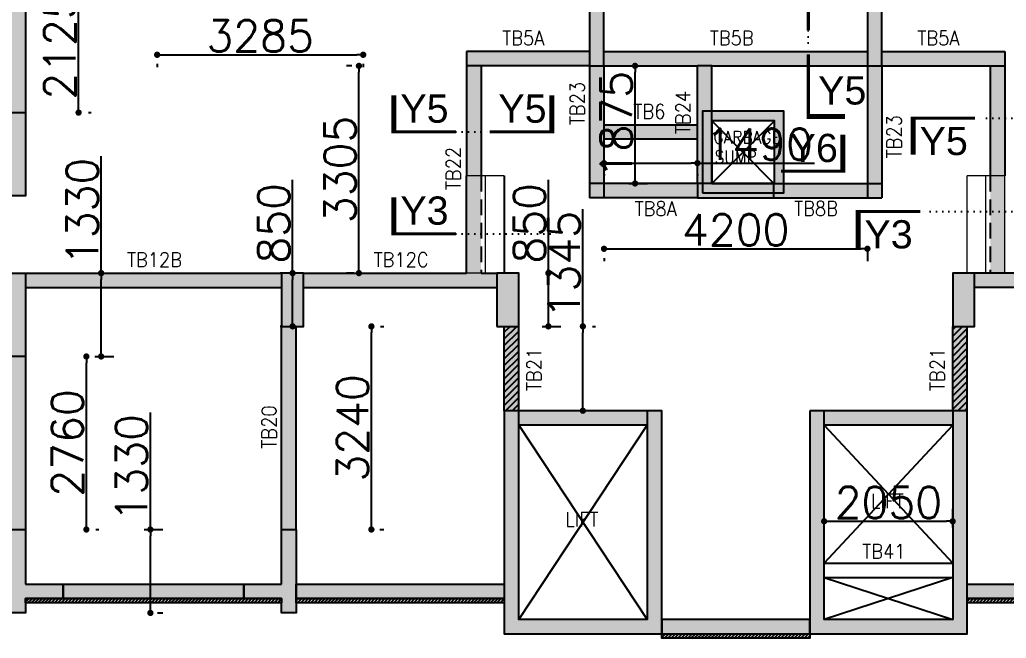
# Model space of a CAD drawing. Extents: x -200722 to 834823, y -494970 to 88783.
# Drawn here: x 240934 to 256664, y -337995 to -328129 of the extents above; entities that cross this region are included whole.
import ezdxf
from ezdxf.enums import TextEntityAlignment as Align

# ---------------------------------------------------------------- set-up
doc = ezdxf.new("R2010")
doc.units = 0
doc.header["$LTSCALE"] = 100
doc.header["$MEASUREMENT"] = 0
doc.header["$PDMODE"] = 34
doc.linetypes.add('DOT', pattern=[0.25, 0, -0.25])
doc.linetypes.add('HIDDEN', pattern=[0.375, 0.25, -0.125])
doc.layers.get('0').update_dxf_attribs({"linetype": 'CONTINUOUS'})
doc.layers.get('DEFPOINTS').update_dxf_attribs({"linetype": 'CONTINUOUS'})
for name, color, linetype, lineweight in [('1_COLUMN', 4, 'CONTINUOUS', 5), ('1_STAIRS', 6, 'CONTINUOUS', 5), ('HATCH', 252, 'CONTINUOUS', 30)]:
    doc.layers.add(name, color=color, linetype=linetype, lineweight=lineweight)
for name, color, linetype in [('5', 4, 'CONTINUOUS'), ('B_NO', 3, 'CONTINUOUS'), ('B_PLAN', 3, 'CONTINUOUS'), ('COL. SHED. STEEL.', 6, 'CONTINUOUS'), ('COL_H', 235, 'CONTINUOUS'), ('DIM', 3, 'CONTINUOUS'), ('RCCWALL', 6, 'CONTINUOUS'), ('SLAB THK.', 2, 'CONTINUOUS'), ('TEXT', 2, 'CONTINUOUS')]:
    doc.layers.add(name, color=color, linetype=linetype)
doc.styles.get("Standard").update_dxf_attribs({"font": 'simplex.shx'})
doc.styles.add('TIMES-N', font='arial.ttf')
doc.dimstyles.new('01 S.K', dxfattribs={"dimtxt": 230, "dimasz": 100, "dimexe": 200, "dimexo": 100, "dimgap": 50, "dimtad": 1, "dimdec": 0, "dimzin": 0, "dimdsep": 46, "dimtxsty": 'Standard', "dimblk": 'DOT', "dimcen": 0.09, "dimclrd": 4, "dimclre": 4, "dimclrt": 4, "dimadec": 0, "dimazin": 0, "dimtfac": 1, "dimtdec": 0, "dimtofl": 0, "dimtmove": 0, "dimatfit": 3, "dimfxl": 2, "dimtolj": 1, "dimtzin": 0, "dimarcsym": 1})
pattern_1 = [(45, (0, -330671.425), (-26.5165043, 26.5165043), [])]

# ---------------------------------------------------------------- blocks, each defined once
blk = doc.blocks.new('_DOT')
at = {"color": 0, "linetype": 'ByBlock'}
blk.add_line((-0.5, 0), (-1, 0), dxfattribs=at)
at = {"color": 0, "linetype": 'ByBlock', "const_width": 0.5}
blk.add_lwpolyline([(-0.25, 0, 1), (0.25, 0, 1)], format="xyb", close=True, dxfattribs=at)
blk = doc.blocks.new('*D3029')
at = {"color": 4, "lineweight": -2, "ltscale": 0.4, "transparency": 16777216}
for p, q in [((253760, -336229), (253760, -335929)), ((255810, -336229), (255810, -335929)), ((253860, -336129), (255710, -336129))]:
    blk.add_line(p, q, dxfattribs=at)
at = {"layer": 'DEFPOINTS', "color": 0, "lineweight": -3, "ltscale": 0.4, "transparency": 16777216}
for p in [(255810, -336129), (253760, -336492), (255810, -336492)]:
    blk.add_point(p, dxfattribs=at)
at = {"color": 4, "lineweight": -2, "ltscale": 0.4, "transparency": 16777216, "xscale": 100, "yscale": 100, "zscale": 100, "rotation": 180}
blk.add_blockref('_DOT', (253760, -336129), dxfattribs=at)
at = {"color": 4, "lineweight": -2, "ltscale": 0.4, "transparency": 16777216, "xscale": 100, "yscale": 100, "zscale": 100}
blk.add_blockref('_DOT', (255810, -336129), dxfattribs=at)
at = {"color": 4, "lineweight": -3, "ltscale": 0.4, "transparency": 16777216, "insert": (254785, -335829), "char_height": 500, "attachment_point": 5}
blk.add_mtext('\\A1;2050', dxfattribs=at)
blk = doc.blocks.new('*D3086')
at = {"color": 4, "lineweight": -2, "ltscale": 0.4, "transparency": 16777216}
for p, q in [((248290, -327567), (248290, -327514)), ((256410, -327567), (256410, -327514)), ((248390, -327714), (256310, -327714))]:
    blk.add_line(p, q, dxfattribs=at)
at = {"layer": 'DEFPOINTS', "color": 0, "lineweight": -3, "ltscale": 0.4, "transparency": 16777216}
for p in [(256410, -327714), (248290, -328865, 7447), (256410, -328865, 7447)]:
    blk.add_point(p, dxfattribs=at)
at = {"color": 4, "lineweight": -2, "ltscale": 0.4, "transparency": 16777216, "xscale": 100, "yscale": 100, "zscale": 100, "rotation": 180}
blk.add_blockref('_DOT', (248290, -327714), dxfattribs=at)
at = {"color": 4, "lineweight": -2, "ltscale": 0.4, "transparency": 16777216, "xscale": 100, "yscale": 100, "zscale": 100}
blk.add_blockref('_DOT', (256410, -327714), dxfattribs=at)
at = {"color": 4, "lineweight": -3, "ltscale": 0.4, "transparency": 16777216, "insert": (252350, -327414), "char_height": 500, "attachment_point": 5}
blk.add_mtext('\\A1;8120', dxfattribs=at)
blk = doc.blocks.new('*D3087')
at = {"color": 4, "lineweight": -2, "ltscale": 0.4, "transparency": 16777216}
for p, q in [((250350, -330416), (251640, -330416)), ((251740, -330416), (253606, -330416)), ((250250, -330593), (250250, -330616)), ((251740, -330593), (251740, -330616))]:
    blk.add_line(p, q, dxfattribs=at)
at = {"layer": 'DEFPOINTS', "color": 0, "lineweight": -3, "ltscale": 0.4, "transparency": 16777216}
for p in [(250250, -330035, 7447), (251740, -330035, 7447), (251740, -330416)]:
    blk.add_point(p, dxfattribs=at)
at = {"color": 4, "lineweight": -2, "ltscale": 0.4, "transparency": 16777216, "xscale": 100, "yscale": 100, "zscale": 100, "rotation": 180}
blk.add_blockref('_DOT', (250250, -330416), dxfattribs=at)
at = {"color": 4, "lineweight": -2, "ltscale": 0.4, "transparency": 16777216, "xscale": 100, "yscale": 100, "zscale": 100}
blk.add_blockref('_DOT', (251740, -330416), dxfattribs=at)
at = {"color": 4, "lineweight": -3, "ltscale": 0.4, "transparency": 16777216, "insert": (252723, -330116), "char_height": 500, "attachment_point": 5}
blk.add_mtext('\\A1;1490', dxfattribs=at)
blk = doc.blocks.new('*D3088')
at = {"color": 4, "lineweight": -2, "ltscale": 0.4, "transparency": 16777216}
for p, q in [((243225, -328688), (246310, -328688)), ((243125, -328832), (243125, -328888)), ((246410, -328832), (246410, -328888))]:
    blk.add_line(p, q, dxfattribs=at)
at = {"layer": 'DEFPOINTS', "color": 0, "lineweight": -3, "ltscale": 0.4, "transparency": 16777216}
for p in [(243125, -327485, 7447), (246410, -327485, 7447), (246410, -328688)]:
    blk.add_point(p, dxfattribs=at)
at = {"color": 4, "lineweight": -2, "ltscale": 0.4, "transparency": 16777216, "xscale": 100, "yscale": 100, "zscale": 100, "rotation": 180}
blk.add_blockref('_DOT', (243125, -328688), dxfattribs=at)
at = {"color": 4, "lineweight": -2, "ltscale": 0.4, "transparency": 16777216, "xscale": 100, "yscale": 100, "zscale": 100}
blk.add_blockref('_DOT', (246410, -328688), dxfattribs=at)
at = {"color": 4, "lineweight": -3, "ltscale": 0.4, "transparency": 16777216, "insert": (244767, -328388), "char_height": 500, "attachment_point": 5}
blk.add_mtext('\\A1;3285', dxfattribs=at)
blk = doc.blocks.new('*D3089')
at = {"color": 4, "lineweight": -2, "ltscale": 0.4, "transparency": 16777216}
for p, q in [((254450, -331735), (254450, -331982)), ((250350, -331782), (254350, -331782)), ((250250, -331933), (250250, -331982))]:
    blk.add_line(p, q, dxfattribs=at)
at = {"layer": 'DEFPOINTS', "color": 0, "lineweight": -3, "ltscale": 0.4, "transparency": 16777216}
for p in [(250250, -330740, 7447), (254450, -330970, 698), (254450, -331782)]:
    blk.add_point(p, dxfattribs=at)
at = {"color": 4, "lineweight": -2, "ltscale": 0.4, "transparency": 16777216, "xscale": 100, "yscale": 100, "zscale": 100, "rotation": 180}
blk.add_blockref('_DOT', (250250, -331782), dxfattribs=at)
at = {"color": 4, "lineweight": -2, "ltscale": 0.4, "transparency": 16777216, "xscale": 100, "yscale": 100, "zscale": 100}
blk.add_blockref('_DOT', (254450, -331782), dxfattribs=at)
at = {"color": 4, "lineweight": -3, "ltscale": 0.4, "transparency": 16777216, "insert": (252350, -331482), "char_height": 500, "attachment_point": 5}
blk.add_mtext('\\A1;4200', dxfattribs=at)
blk = doc.blocks.new('*D3102')
at = {"color": 4, "lineweight": -2, "ltscale": 0.4, "transparency": 16777216}
for p, q in [((242030, -327485), (242072, -327485)), ((241872, -329510), (241872, -327585)), ((242030, -329610), (242072, -329610))]:
    blk.add_line(p, q, dxfattribs=at)
at = {"layer": 'DEFPOINTS', "color": 0, "lineweight": -3, "ltscale": 0.4, "transparency": 16777216}
for p in [(241024, -327485, 7447), (241872, -327485), (241024, -329610, 7447)]:
    blk.add_point(p, dxfattribs=at)
at = {"color": 4, "lineweight": -2, "ltscale": 0.4, "transparency": 16777216, "xscale": 100, "yscale": 100, "zscale": 100}
for p, rotation in [((241872, -327485), 90), ((241872, -329610), 270)]:
    blk.add_blockref('_DOT', p, dxfattribs=dict(at, rotation=rotation))
at = {"color": 4, "lineweight": -3, "ltscale": 0.4, "transparency": 16777216, "insert": (241572, -328547), "char_height": 500, "attachment_point": 5, "rotation": 90}
blk.add_mtext('\\A1;2125', dxfattribs=at)
blk = doc.blocks.new('*D3104')
at = {"color": 4, "lineweight": -2, "ltscale": 0.4, "transparency": 16777216}
for p, q in [((241996, -336160), (241996, -333600)), ((242149, -333500), (242196, -333500)), ((242149, -336260), (242196, -336260))]:
    blk.add_line(p, q, dxfattribs=at)
at = {"layer": 'DEFPOINTS', "color": 0, "lineweight": -3, "ltscale": 0.4, "transparency": 16777216}
for p in [(241024, -333500, 7447), (241996, -333500), (241024, -336260, 7447)]:
    blk.add_point(p, dxfattribs=at)
at = {"color": 4, "lineweight": -2, "ltscale": 0.4, "transparency": 16777216, "xscale": 100, "yscale": 100, "zscale": 100}
for p, rotation in [((241996, -333500), 90), ((241996, -336260), 270)]:
    blk.add_blockref('_DOT', p, dxfattribs=dict(at, rotation=rotation))
at = {"color": 4, "lineweight": -3, "ltscale": 0.4, "transparency": 16777216, "insert": (241695, -334880), "char_height": 500, "attachment_point": 5, "rotation": 90}
blk.add_mtext('\\A1;2760', dxfattribs=at)
blk = doc.blocks.new('*D3105')
at = {"color": 4, "lineweight": -2, "ltscale": 0.4, "transparency": 16777216}
for p, q in [((246541, -336160), (246541, -333120)), ((246685, -333020), (246741, -333020)), ((246676, -336260), (246741, -336260))]:
    blk.add_line(p, q, dxfattribs=at)
at = {"layer": 'DEFPOINTS', "color": 0, "lineweight": -3, "ltscale": 0.4, "transparency": 16777216}
for p in [(245340, -333020, 7447), (246541, -333020), (245110, -336260, 7447)]:
    blk.add_point(p, dxfattribs=at)
at = {"color": 4, "lineweight": -2, "ltscale": 0.4, "transparency": 16777216, "xscale": 100, "yscale": 100, "zscale": 100}
for p, rotation in [((246541, -333020), 90), ((246541, -336260), 270)]:
    blk.add_blockref('_DOT', p, dxfattribs=dict(at, rotation=rotation))
at = {"color": 4, "lineweight": -3, "ltscale": 0.4, "transparency": 16777216, "insert": (246240, -334640), "char_height": 500, "attachment_point": 5, "rotation": 90}
blk.add_mtext('\\A1;3240', dxfattribs=at)
blk = doc.blocks.new('*D3106')
at = {"color": 4, "lineweight": -2, "ltscale": 0.4, "transparency": 16777216}
for p, q in [((243017, -336260), (243017, -334393)), ((242917, -336260), (243217, -336260)), ((243017, -337490), (243017, -336360)), ((243132, -337590), (243217, -337590))]:
    blk.add_line(p, q, dxfattribs=at)
at = {"layer": 'DEFPOINTS', "color": 0, "lineweight": -3, "ltscale": 0.4, "transparency": 16777216}
for p in [(241024, -336260), (243017, -336260), (241024, -337590, 7447)]:
    blk.add_point(p, dxfattribs=at)
at = {"color": 4, "lineweight": -2, "ltscale": 0.4, "transparency": 16777216, "xscale": 100, "yscale": 100, "zscale": 100}
for p, rotation in [((243017, -336260), 90), ((243017, -337590), 270)]:
    blk.add_blockref('_DOT', p, dxfattribs=dict(at, rotation=rotation))
at = {"color": 4, "lineweight": -3, "ltscale": 0.4, "transparency": 16777216, "insert": (242716, -335276), "char_height": 500, "attachment_point": 5, "rotation": 90}
blk.add_mtext('\\A1;1330', dxfattribs=at)
blk = doc.blocks.new('*D3107')
at = {"color": 4, "lineweight": -2, "ltscale": 0.4, "transparency": 16777216}
for p, q in [((242232, -332170), (242232, -330303)), ((242376, -332170), (242432, -332170)), ((242232, -333400), (242232, -332270)), ((242132, -333500), (242432, -333500))]:
    blk.add_line(p, q, dxfattribs=at)
at = {"layer": 'DEFPOINTS', "color": 0, "lineweight": -3, "ltscale": 0.4, "transparency": 16777216}
for p in [(241024, -332170, 7447), (242232, -332170), (241024, -333500)]:
    blk.add_point(p, dxfattribs=at)
at = {"color": 4, "lineweight": -2, "ltscale": 0.4, "transparency": 16777216, "xscale": 100, "yscale": 100, "zscale": 100}
for p, rotation in [((242232, -332170), 90), ((242232, -333500), 270)]:
    blk.add_blockref('_DOT', p, dxfattribs=dict(at, rotation=rotation))
at = {"color": 4, "lineweight": -3, "ltscale": 0.4, "transparency": 16777216, "insert": (241932, -331186), "char_height": 500, "attachment_point": 5, "rotation": 90}
blk.add_mtext('\\A1;1330', dxfattribs=at)
blk = doc.blocks.new('*D3108')
at = {"color": 4, "lineweight": -2, "ltscale": 0.4, "transparency": 16777216}
for p, q in [((245285, -332170), (245285, -330684)), ((245100, -332170), (245085, -332170)), ((245285, -332920), (245285, -332270)), ((245100, -333020), (245085, -333020))]:
    blk.add_line(p, q, dxfattribs=at)
at = {"layer": 'DEFPOINTS', "color": 0, "lineweight": -3, "ltscale": 0.4, "transparency": 16777216}
for p in [(245285, -332170), (245460, -332170, 7447), (245460, -333020, 7447)]:
    blk.add_point(p, dxfattribs=at)
at = {"color": 4, "lineweight": -2, "ltscale": 0.4, "transparency": 16777216, "xscale": 100, "yscale": 100, "zscale": 100}
for p, rotation in [((245285, -332170), 90), ((245285, -333020), 270)]:
    blk.add_blockref('_DOT', p, dxfattribs=dict(at, rotation=rotation))
at = {"color": 4, "lineweight": -3, "ltscale": 0.4, "transparency": 16777216, "insert": (244985, -331377), "char_height": 500, "attachment_point": 5, "rotation": 90}
blk.add_mtext('\\A1;850', dxfattribs=at)
blk = doc.blocks.new('*D3109')
at = {"color": 4, "lineweight": -2, "ltscale": 0.4, "transparency": 16777216}
for p, q in [((249913, -333020), (249913, -331153)), ((249913, -334265), (249913, -333120)), ((250064, -333020), (250113, -333020)), ((249736, -334365), (249713, -334365))]:
    blk.add_line(p, q, dxfattribs=at)
at = {"layer": 'DEFPOINTS', "color": 0, "lineweight": -3, "ltscale": 0.4, "transparency": 16777216}
for p in [(248890, -333020, 7447), (249913, -333020), (250299, -334365, 7447)]:
    blk.add_point(p, dxfattribs=at)
at = {"color": 4, "lineweight": -2, "ltscale": 0.4, "transparency": 16777216, "xscale": 100, "yscale": 100, "zscale": 100}
for p, rotation in [((249913, -333020), 90), ((249913, -334365), 270)]:
    blk.add_blockref('_DOT', p, dxfattribs=dict(at, rotation=rotation))
at = {"color": 4, "lineweight": -3, "ltscale": 0.4, "transparency": 16777216, "insert": (249612, -332036), "char_height": 500, "attachment_point": 5, "rotation": 90}
blk.add_mtext('\\A1;1345', dxfattribs=at)
blk = doc.blocks.new('*D3110')
at = {"color": 4, "lineweight": -2, "ltscale": 0.4, "transparency": 16777216}
for p, q in [((249363, -332170), (249363, -330684)), ((249536, -332170), (249563, -332170)), ((249363, -332920), (249363, -332270)), ((249263, -333020), (249563, -333020))]:
    blk.add_line(p, q, dxfattribs=at)
at = {"layer": 'DEFPOINTS', "color": 0, "lineweight": -3, "ltscale": 0.4, "transparency": 16777216}
for p in [(248890, -332170, 7447), (249363, -332170), (248890, -333020)]:
    blk.add_point(p, dxfattribs=at)
at = {"color": 4, "lineweight": -2, "ltscale": 0.4, "transparency": 16777216, "xscale": 100, "yscale": 100, "zscale": 100}
for p, rotation in [((249363, -332170), 90), ((249363, -333020), 270)]:
    blk.add_blockref('_DOT', p, dxfattribs=dict(at, rotation=rotation))
at = {"color": 4, "lineweight": -3, "ltscale": 0.4, "transparency": 16777216, "insert": (249062, -331377), "char_height": 500, "attachment_point": 5, "rotation": 90}
blk.add_mtext('\\A1;850', dxfattribs=at)
blk = doc.blocks.new('*D3111')
at = {"color": 4, "lineweight": -2, "ltscale": 0.4, "transparency": 16777216}
for p, q in [((246228, -328865), (246142, -328865)), ((246342, -332070), (246342, -328965)), ((246261, -332170), (246142, -332170))]:
    blk.add_line(p, q, dxfattribs=at)
at = {"layer": 'DEFPOINTS', "color": 0, "lineweight": -3, "ltscale": 0.4, "transparency": 16777216}
for p in [(246342, -328865), (248360, -328865, 7447), (248360, -332170, 5154)]:
    blk.add_point(p, dxfattribs=at)
at = {"color": 4, "lineweight": -2, "ltscale": 0.4, "transparency": 16777216, "xscale": 100, "yscale": 100, "zscale": 100}
for p, rotation in [((246342, -328865), 90), ((246342, -332170), 270)]:
    blk.add_blockref('_DOT', p, dxfattribs=dict(at, rotation=rotation))
at = {"color": 4, "lineweight": -3, "ltscale": 0.4, "transparency": 16777216, "insert": (246042, -330517), "char_height": 500, "attachment_point": 5, "rotation": 90}
blk.add_mtext('\\A1;3305', dxfattribs=at)
blk = doc.blocks.new('*D3112')
at = {"color": 4, "lineweight": -2, "ltscale": 0.4, "transparency": 16777216}
for p, q in [((250917, -328865), (250945, -328865)), ((250745, -330640), (250745, -328965)), ((250645, -330740), (250945, -330740))]:
    blk.add_line(p, q, dxfattribs=at)
at = {"layer": 'DEFPOINTS', "color": 0, "lineweight": -3, "ltscale": 0.4, "transparency": 16777216}
for p in [(250250, -328865, 7447), (250745, -328865), (250250, -330740)]:
    blk.add_point(p, dxfattribs=at)
at = {"color": 4, "lineweight": -2, "ltscale": 0.4, "transparency": 16777216, "xscale": 100, "yscale": 100, "zscale": 100}
for p, rotation in [((250745, -328865), 90), ((250745, -330740), 270)]:
    blk.add_blockref('_DOT', p, dxfattribs=dict(at, rotation=rotation))
at = {"color": 4, "lineweight": -3, "ltscale": 0.4, "transparency": 16777216, "insert": (250445, -329802), "char_height": 500, "attachment_point": 5, "rotation": 90}
blk.add_mtext('\\A1;1875', dxfattribs=at)

msp = doc.modelspace()

# ---------------------------------------------------------------- hatches: boundary and pattern name
at = {"lineweight": -3, "ltscale": 0.4}
h = msp.add_hatch(color=3, dxfattribs=at)
h.dxf.hatch_style = 1
h.paths.add_polyline_path([(240793.6, -329609.5), (240793.6, -327484.5), (241023.6, -327484.5), (241023.6, -329609.5)])
h.paths.add_polyline_path([(312493.6, -297882), (312493.6, -295757), (312723.6, -295757), (312723.6, -297882), (312493.6, -297882)])
h.paths.add_polyline_path([(246409.6, -324659.5), (246409.6, -326154.5), (246639.6, -326154.5), (246639.6, -324659.5)])
h.paths.add_polyline_path([(295227.6, -292932), (295227.6, -294427), (295457.6, -294427), (295457.6, -292932), (295227.6, -292932)])
h.paths.add_polyline_path([(258059.6, -326154.5), (258289.6, -326154.5), (258289.6, -324659.5), (258059.6, -324659.5)])
h.paths.add_polyline_path([(306877.6, -294427), (306877.6, -292932), (307107.6, -292932), (307107.6, -294427), (306877.6, -294427)])
h = msp.add_hatch(color=3, dxfattribs=at)
h.dxf.hatch_style = 1
h.paths.add_polyline_path([(298837.6, -299242), (299067.6, -299242), (299067.6, -299012), (299067.6, -297137), (298837.6, -297137)])
h.paths.add_polyline_path([(303267.6, -298308), (303267.6, -299012), (303267.6, -299242), (303497.6, -299242), (303497.6, -297137), (303267.6, -297137), (303267.6, -298078), (303267.6, -298308)])
h.paths.add_polyline_path([(250019.6, -329805.5), (250019.6, -330739.5), (250249.6, -330739.5), (250249.6, -330035.5), (250249.6, -329805.5), (250249.6, -328864.5), (250019.6, -328864.5)], flags=16)
h.paths.add_polyline_path([(254679.6, -330739.5), (254679.6, -328864.5), (254449.6, -328864.5), (254449.6, -330739.5)])
h.paths.add_polyline_path([(250019.6, -330969.5), (250249.6, -330969.5), (250249.6, -330739.5), (250019.6, -330739.5)])
h.paths.add_polyline_path([(254449.6, -330969.5), (254679.6, -330969.5), (254679.6, -330739.5), (254449.6, -330739.5)])
h.paths.add_polyline_path([(298398.6, -299103.7), (298398.6, -299793.4), (299367.1, -299793.4), (299367.1, -299103.7)], flags=24)
h.paths.add_polyline_path([(303292.6, -296924.6), (303292.6, -297674.6), (305209.3, -297674.6), (305209.3, -296924.6)], flags=24)
h.paths.add_polyline_path([(250070.3, -330760.4), (250820.3, -330760.4), (250820.3, -328843.7), (250070.3, -328843.7)], flags=9)
at = {"lineweight": -3, "ltscale": 0.4, "true_color": 0x000000}
h = msp.add_hatch(color=18, dxfattribs=at)
h.dxf.hatch_style = 1
h.paths.add_polyline_path([(241023.6, -332169.5), (241023.6, -332399.5), (245109.6, -332399.5), (245109.6, -332169.5)])
h.paths.add_polyline_path([(308407.6, -300672), (312493.6, -300672), (312493.6, -300442), (308407.6, -300442)])
h.paths.add_polyline_path([(237008.6, -332399.5), (240793.6, -332399.5), (240793.6, -332169.5), (237008.6, -332169.5)])
h.paths.add_polyline_path([(263905.6, -332399.5), (267690.6, -332399.5), (267690.6, -332169.5), (263905.6, -332169.5)])
h.paths.add_polyline_path([(285826.6, -300672), (289611.6, -300672), (289611.6, -300442), (285826.6, -300442)])
h.paths.add_polyline_path([(312723.6, -300442), (312723.6, -300672), (316508.6, -300672), (316508.6, -300442), (312723.6, -300442)])
h.paths.add_polyline_path([(228850.6, -332399.5), (231398.6, -332399.5), (231628.6, -332399.5), (232214.6, -332399.5), (232214.6, -332169.5), (228850.6, -332169.5)])
h.paths.add_polyline_path([(272484.6, -332399.5), (273070.6, -332399.5), (273300.6, -332399.5), (275848.6, -332399.5), (275848.6, -332169.5), (272484.6, -332169.5)])
h.paths.add_polyline_path([(277668.6, -300672), (280216.6, -300672), (280446.6, -300672), (281032.6, -300672), (281032.6, -300442), (277668.6, -300442)])
h.paths.add_polyline_path([(321302.6, -300442), (321302.6, -300672), (321888.6, -300672), (322118.6, -300672), (324666.6, -300672), (324666.6, -300442), (321302.6, -300442)])
h.paths.add_polyline_path([(245459.6, -332399.5), (248539.6, -332399.5), (248539.6, -332169.5), (248359.6, -332169.5), (248289.6, -332169.5), (248059.6, -332169.5), (245459.6, -332169.5)])
h.paths.add_polyline_path([(304977.6, -300672), (308057.6, -300672), (308057.6, -300442), (305457.6, -300442), (305227.6, -300442), (305157.6, -300442), (304977.6, -300442)])
h.paths.add_polyline_path([(256159.6, -332399.5), (259239.6, -332399.5), (259239.6, -332169.5), (256639.6, -332169.5), (256409.6, -332169.5), (256339.6, -332169.5), (256159.6, -332169.5)])
h.paths.add_polyline_path([(294277.6, -300672), (297357.6, -300672), (297357.6, -300442), (297177.6, -300442), (297107.6, -300442), (296877.6, -300442), (294277.6, -300442)])
h.paths.add_polyline_path([(261590.5, -332399.5), (261590.5, -332169.5), (263675.6, -332169.5), (263675.6, -332169.5), (263675.6, -332399.5)])
h.paths.add_polyline_path([(289841.6, -300442), (291926.7, -300442), (291926.7, -300672), (289841.6, -300672), (289841.6, -300442)])
h.paths.add_polyline_path([(259589.6, -332169.5), (260713.5, -332169.5), (259589.6, -332169.5), (260713.5, -332169.5), (260713.5, -332399.5), (259589.6, -332399.5), (259589.6, -332169.5), (260713.5, -332169.5)])
h.paths.add_polyline_path([(292803.7, -300672), (292803.7, -300442), (293927.6, -300442), (293927.6, -300672)])
h.paths.add_polyline_path([(260713.5, -332399.5), (260713.5, -332169.5), (261590.5, -332169.5), (261590.5, -332399.5)])
h.paths.add_polyline_path([(291926.7, -300672), (291926.7, -300442), (292803.7, -300442), (292803.7, -300672)])
at = {"lineweight": -3, "ltscale": 0.4}
h = msp.add_hatch(color=3, dxfattribs=at)
h.dxf.hatch_style = 1
h.paths.add_polyline_path([(245109.6, -336259.5), (245109.6, -333019.5), (245339.6, -333019.5), (245339.6, -336259.5)])
h.paths.add_polyline_path([(308177.6, -304532), (308407.6, -304532), (308407.6, -301292), (308177.6, -301292), (308177.6, -304532)])
h.paths.add_polyline_path([(240793.6, -336259.5), (240793.6, -333499.5), (241023.6, -333499.5), (241023.6, -336259.5)])
h.paths.add_polyline_path([(312493.6, -304532), (312723.6, -304532), (312723.6, -301772), (312493.6, -301772), (312493.6, -304532)])
h = msp.add_hatch(color=3, dxfattribs=at)
h.dxf.hatch_style = 1
h.paths.add_polyline_path([(248659.6, -334364.5), (248889.6, -334364.5), (248889.6, -333019.5), (248659.6, -333019.5)])
h.paths.add_polyline_path([(297477.6, -302637), (297707.6, -302637), (297707.6, -301292), (297477.6, -301292), (297477.6, -302637)])
h.paths.add_polyline_path([(256039.6, -334364.5), (256039.6, -333019.5), (255809.6, -333019.5), (255809.6, -334364.5)])
h.paths.add_polyline_path([(304857.6, -302637), (304857.6, -301292), (304627.6, -301292), (304627.6, -302637)])
at = {"lineweight": -3, "ltscale": 0.4, "true_color": 0x000000}
h = msp.add_hatch(color=18, dxfattribs=at)
h.dxf.hatch_style = 1
h.paths.add_polyline_path([(250249.6, -328864.5), (251739.6, -328864.5), (251969.6, -328864.5), (253507.9, -328864.5), (253507.9, -328681.3), (253507.9, -328634.5), (250249.6, -328634.5)])
h.paths.add_polyline_path([(248059.6, -328634.5), (248059.6, -328864.5), (248289.6, -328864.5), (250019.6, -328864.5), (250019.6, -328634.5)])
h.paths.add_polyline_path([(256409.6, -328864.5), (256639.6, -328864.5), (256639.6, -328634.5), (254679.6, -328634.5), (254679.6, -328864.5)])
h.paths.add_polyline_path([(253507.9, -328681.3), (253507.9, -328864.5), (254449.6, -328864.5), (254449.6, -328634.5), (253507.9, -328634.5)])
at = {"lineweight": -3, "ltscale": 0.4}
h = msp.add_hatch(color=3, dxfattribs=at)
h.dxf.hatch_style = 1
h.paths.add_polyline_path([(248289.6, -329916.8), (248289.6, -328864.5), (248059.6, -328864.5), (248059.6, -329916.8)])
h.paths.add_polyline_path([(256409.6, -332169.5), (256639.6, -332169.5), (256639.6, -331187.2), (256409.6, -331187.2)])
h.paths.add_polyline_path([(248289.6, -331543.5), (248289.6, -330619.5), (248059.6, -330619.5), (248059.6, -331543.5)])
h.paths.add_polyline_path([(256639.6, -330619.5), (256639.6, -330619.5), (256639.6, -329698.6), (256409.6, -329698.6), (256409.6, -330619.5)])
h.paths.add_polyline_path([(256639.6, -329698.6), (256639.6, -328864.5), (256409.6, -328864.5), (256409.6, -329698.6)])
h.paths.add_polyline_path([(248059.6, -330619.5), (248059.6, -330619.5), (248289.6, -330619.5), (248289.6, -329916.8), (248059.6, -329916.8)])
h.paths.add_polyline_path([(248289.6, -332169.5), (248289.6, -331543.5), (248059.6, -331543.5), (248059.6, -332169.5)])
h.paths.add_polyline_path([(256639.6, -331187.2), (256639.6, -330619.5), (256409.6, -330619.5), (256409.6, -331187.2)])
h = msp.add_hatch(color=3, dxfattribs=at)
h.dxf.hatch_style = 1
h.paths.add_polyline_path([(251739.6, -330739.5), (251739.6, -330035.5), (251739.6, -329805.5), (251739.6, -328864.5), (251969.6, -328864.5), (251969.6, -329589.5), (251819.6, -329589.5), (251819.6, -330739.5)])
at = {"lineweight": -3, "ltscale": 0.4, "true_color": 0x000000}
h = msp.add_hatch(color=18, dxfattribs=at)
h.dxf.hatch_style = 1
h.paths.add_polyline_path([(250249.6, -330035.5), (251739.6, -330035.5), (251739.6, -329805.5), (250249.6, -329805.5)])
h.paths.add_polyline_path([(251336.4, -330009.9), (251684.4, -330009.9), (251684.4, -329158.1), (251336.4, -329158.1)], flags=24)
at = {"ltscale": 0.4}
h = msp.add_hatch(color=8, dxfattribs=at)
h.paths.add_polyline_path([(251969.6, -330739.5), (252969.6, -330739.5), (252969.6, -329739.5), (251969.6, -329739.5)], flags=16)
h.paths.add_polyline_path([(251819.6, -330889.5), (253119.6, -330889.5), (253119.6, -329589.5), (251819.6, -329589.5)])
at = {"lineweight": -3, "ltscale": 0.4, "true_color": 0x000000}
h = msp.add_hatch(color=18, dxfattribs=at)
h.dxf.hatch_style = 1
h.paths.add_polyline_path([(250249.6, -330969.5), (251739.6, -330969.5), (251739.6, -330739.5), (250249.6, -330739.5)])
h.paths.add_polyline_path([(252959.6, -330889.5), (253119.6, -330889.5), (253119.6, -330739.5), (254449.6, -330739.5), (254449.6, -330969.5), (252959.6, -330969.5)])
h.paths.add_polyline_path([(253119.6, -330889.5), (253119.6, -330739.5), (252959.6, -330739.5), (252959.6, -330889.5)])
at = {"ltscale": 0.4}
h = msp.add_hatch(dxfattribs=at)
h.set_pattern_fill('ANSI31', color=1, scale=600, style=0)
h.paths.add_polyline_path([(248889.6, -333019.5), (248659.6, -333019.5), (248659.6, -334364.5), (248889.6, -334364.5)])
h = msp.add_hatch(dxfattribs=at)
h.set_pattern_fill('ANSI31', color=1, scale=600, style=0)
h.paths.add_polyline_path([(255809.6, -334364.5), (256039.6, -334364.5), (256039.6, -333019.5), (255809.6, -333019.5)])
at = {"layer": 'COL_H', "ltscale": 0.4, "true_color": 0x000000}
for points in [[(250019.6, -328864.5), (250249.6, -328864.5), (250249.6, -323759.5), (250249.6, -323659.5), (250019.6, -323659.5)], [(254449.6, -328864.5), (254679.6, -328864.5), (254679.6, -323759.5), (254679.6, -323659.5), (254449.6, -323659.5)], [(241023.6, -329609.5), (241023.6, -330939.5), (240793.6, -330939.5), (240793.6, -329609.5)], [(251739.6, -330969.5), (252959.6, -330969.5), (252959.6, -330739.5), (251739.6, -330739.5)], [(241023.6, -332169.5), (241023.6, -333499.5), (240793.6, -333499.5), (240793.6, -332169.5)], [(245109.6, -333019.5), (245459.6, -333019.5), (245459.6, -332169.5), (245109.6, -332169.5)], [(248539.6, -333019.5), (248889.6, -333019.5), (248889.6, -332169.5), (248539.6, -332169.5)], [(255809.6, -333019.5), (256159.6, -333019.5), (256159.6, -332169.5), (255809.6, -332169.5)], [(248659.6, -334364.5), (248659.6, -337924.5), (251169.6, -337924.5), (251169.6, -334364.5), (250939.6, -334364.5), (250939.6, -337694.5), (248889.6, -337694.5), (248889.6, -334364.5)], [(253529.6, -334364.5), (253529.6, -337924.5), (256039.6, -337924.5), (256039.6, -334364.5), (255809.6, -334364.5), (255809.6, -337694.5), (253759.6, -337694.5), (253759.6, -334364.5)], [(241023.6, -337129.5), (241623.6, -337129.5), (241623.6, -337359.5), (241023.6, -337359.5), (241023.6, -337589.5), (240793.6, -337589.5), (240793.6, -336259.5), (241023.6, -336259.5)], [(245109.6, -337129.5), (245109.6, -336259.5), (245339.6, -336259.5), (245339.6, -337589.5), (245109.6, -337589.5), (245109.6, -337359.5), (244509.6, -337359.5), (244509.6, -337129.5)]]:
    msp.add_hatch(color=18, dxfattribs=at).paths.add_polyline_path(points)
at = {"layer": 'COL_H', "ltscale": 0.4}
for points in [[(250939.6, -334594.5), (250939.6, -334364.5), (248889.6, -334364.5), (248889.6, -334594.5)], [(253759.6, -334364.5), (253759.6, -334594.5), (255809.6, -334594.5), (255809.6, -334364.5)]]:
    msp.add_hatch(color=8, dxfattribs=at).paths.add_polyline_path(points)
at = {"layer": 'DIM', "ltscale": 0.4, "true_color": 0x000000}
h = msp.add_hatch(dxfattribs=at)
h.set_pattern_fill('ANSI31', color=18, scale=300, style=0)
h.set_pattern_definition(pattern_1)
h.paths.add_polyline_path([(241023.6, -337359.5), (245109.6, -337359.5), (245109.6, -337429.5), (241023.6, -337429.5)])
h = msp.add_hatch(dxfattribs=at)
h.set_pattern_fill('ANSI31', color=18, scale=300, style=0)
h.set_pattern_definition(pattern_1)
h.paths.add_polyline_path([(245339.6, -337359.5), (248659.6, -337359.5), (248659.6, -337429.5), (245339.6, -337429.5)])
h = msp.add_hatch(dxfattribs=at)
h.set_pattern_fill('ANSI31', color=18, scale=300, style=0)
h.set_pattern_definition(pattern_1)
h.paths.add_polyline_path([(256039.6, -337359.5), (259359.6, -337359.5), (259359.6, -337429.5), (256039.6, -337429.5)])
h = msp.add_hatch(dxfattribs=at)
h.set_pattern_fill('ANSI31', color=18, scale=300, style=0)
h.set_pattern_definition(pattern_1)
h.paths.add_polyline_path([(251169.6, -337924.5), (253529.6, -337924.5), (253529.6, -337994.5), (251169.6, -337994.5)])
at = {"layer": 'HATCH', "lineweight": -3, "ltscale": 0.4, "true_color": 0x000000}
for points in [[(241623.6, -337129.5), (244509.6, -337129.5), (244509.6, -337359.5), (241623.6, -337359.5)], [(245339.6, -337129.5), (248659.6, -337129.5), (248659.6, -337359.5), (245339.6, -337359.5)], [(256039.6, -337129.5), (259359.6, -337129.5), (259359.6, -337359.5), (256039.6, -337359.5)], [(251169.6, -337924.5), (253529.6, -337924.5), (253529.6, -337694.5), (251169.6, -337694.5)]]:
    msp.add_hatch(color=18, dxfattribs=at).paths.add_polyline_path(points)

# ---------------------------------------------------------------- linework, layer by layer
at = {"color": 1, "linetype": 'DOT', "ltscale": 4}
for p, q in [((253507.9, -328299.6), (253507.9, -328681.3)), ((256951.8, -329698.6), (256167.9, -329698.6)), ((247888, -329916.8), (248426.8, -329916.8)), ((256951.8, -331187.2), (255292.7, -331187.2)), ((247888, -331543.5), (249547.1, -331543.5))]:
    msp.add_line(p, q, dxfattribs=at)
at = {"color": 5, "lineweight": -3, "ltscale": 0.4}
for p, q in [((248289.6, -328864.5, 7446.6), (248059.6, -328864.5, 7446.6)), ((251969.6, -328864.5, 7446.6), (251739.6, -328864.5, 7446.6)), ((256409.6, -328864.5, 7446.6), (256639.6, -328864.5, 7446.6)), ((250019.6, -329805.5, 7446.6), (250007.9, -329805.5, 7446.6))]:
    msp.add_line(p, q, dxfattribs=at)
at = {"layer": '1_COLUMN', "color": 6, "lineweight": -3, "ltscale": 0.01}
for p, q in [((248889.6, -334594.5, 7446.6), (250939.6, -337694.5, 7446.6)), ((248889.6, -337694.5, 7446.6), (250939.6, -334594.5, 7446.6)), ((253759.6, -334594.5, 7446.6), (255809.6, -336794.6, 7446.6)), ((253759.6, -336794.6, 7446.6), (255809.6, -334594.5, 7446.6)), ((253759.6, -337024.6, 7446.6), (255809.6, -337694.5, 7446.6)), ((255809.6, -337024.6, 7446.6), (253759.6, -337694.5, 7446.6))]:
    msp.add_line(p, q, dxfattribs=at)
at = {"layer": '1_STAIRS', "color": 1, "ltscale": 500}
for p, q in [((248659.6, -330619.5, 8592), (248059.6, -330619.5, 8592)), ((248359.6, -332169.5, 5154.3), (248359.6, -330619.5, 8592)), ((248659.6, -332169.5, 5154.3), (248659.6, -330619.5, 8592)), ((256639.6, -330619.5, 8592), (256039.6, -330619.5, 8592)), ((256039.6, -332174.1, 5144.1), (256039.6, -330619.5, 8592)), ((256339.6, -332174.1, 5144.1), (256339.6, -330619.5, 8592)), ((256639.6, -332174.1, 5144.1), (256639.6, -330619.5, 8592)), ((248289.6, -332169.5, 7446.6), (248059.6, -332169.5, 5154.3))]:
    msp.add_line(p, q, dxfattribs=at)
at = {"layer": '5', "color": 18, "ltscale": 500, "true_color": 0x000000}
for p, q in [((251969.6, -329739.5, 7446.6), (252959.6, -330739.5, 7446.6)), ((251969.6, -330739.5, 7446.6), (252969.6, -329739.5, 7446.6))]:
    msp.add_line(p, q, dxfattribs=at)
at = {"layer": '5', "color": 18, "ltscale": 500, "true_color": 0x000000, "elevation": 7446.6}
for points in [[(251819.6, -330889.5), (253119.6, -330889.5), (253119.6, -329589.5), (251819.6, -329589.5)], [(251969.6, -330739.5), (252969.6, -330739.5), (252969.6, -329739.5), (251969.6, -329739.5)]]:
    msp.add_lwpolyline(points, close=True, dxfattribs=at)
at = {"layer": 'B_PLAN', "color": 18, "ltscale": 0.4, "true_color": 0x000000}
for p, q in [((241023.6, -327484.5, 7446.6), (241023.6, -329609.5, 7446.6)), ((250019.6, -328634.5, 7446.6), (248059.6, -328634.5, 8592)), ((250249.6, -328634.5, 7446.6), (254449.6, -328634.5, 7446.6)), ((254679.6, -328634.5, 7446.6), (256639.6, -328634.5, 8592)), ((250019.6, -328864.5, 7446.6), (248289.6, -328864.5, 7446.6)), ((250019.6, -328864.5, 7446.6), (250019.6, -330969.5, 7446.6)), ((250249.6, -328864.5, 7446.6), (251739.6, -328864.5, 7446.6)), ((250249.6, -328864.5, 7446.6), (250249.6, -330969.5, 7446.6)), ((251739.6, -330739.5, 7446.6), (251739.6, -328864.5, 7446.6)), ((251969.6, -330739.5, 7446.6), (251969.6, -328864.5, 7446.6)), ((251969.6, -328864.5, 7446.6), (254449.6, -328864.5, 7446.6)), ((254449.6, -328864.5, 7446.6), (254449.6, -330969.5, 697.8)), ((254679.6, -328864.5, 7446.6), (256409.6, -328864.5, 7446.6)), ((254679.6, -328864.5, 7446.6), (254679.6, -330969.5, 7446.6)), ((250007.9, -329805.5, 7446.6), (250019.6, -329805.5, 7446.6)), ((250249.6, -329805.5, 7446.6), (251739.8, -329805.5, 7446.6)), ((251739.6, -330035.5, 7446.6), (250249.6, -330035.5, 7446.6)), ((248059.6, -332169.5, 5154.3), (248059.6, -330619.5, 8592)), ((248659.6, -330619.5, 7446.6), (248659.6, -332169.5, 7446.6)), ((251739.6, -330739.5, 7446.6), (250019.6, -330739.5, 7446.6)), ((252959.6, -330739.5, 7446.6), (254679.6, -330739.5, 7446.6)), ((251739.6, -330969.5, 7446.6), (250019.6, -330969.5, 7446.6)), ((252959.6, -330969.5, 7446.6), (254679.6, -330969.5, 7446.6)), ((241023.6, -332169.5, 7446.6), (245109.6, -332169.5, 7446.6)), ((245459.6, -332169.5, 7446.6), (248059.6, -332169.5, 7446.6)), ((248289.6, -332169.5, 7446.6), (248539.6, -332169.5, 7446.6)), ((259239.6, -332169.5, 7446.6), (256159.6, -332169.5, 7446.6)), ((241023.6, -332399.5, 7446.6), (245109.6, -332399.5, 7446.6)), ((245459.6, -332399.5, 7446.6), (248539.6, -332399.5, 7446.6)), ((259239.6, -332399.5, 7446.6), (256159.6, -332399.5, 7446.6)), ((245109.6, -336259.5, 7446.6), (245109.6, -333019.5, 7446.6)), ((245339.6, -336259.5, 7446.6), (245339.6, -333019.5, 7446.6)), ((248659.6, -334364.5, 7446.6), (248659.6, -333019.5, 7446.6)), ((248889.6, -334364.5, 7446.6), (248889.6, -333019.5, 7446.6)), ((255809.6, -334364.5, 7446.6), (255809.6, -333019.5, 7446.6)), ((256039.6, -334364.5, 7446.6), (256039.6, -333019.5, 7446.6)), ((241023.6, -333499.5, 7446.6), (241023.6, -336259.5, 7446.6)), ((253759.6, -336794.6, 7446.6), (255809.6, -336794.6, 7446.6)), ((253759.6, -337024.6, 7446.6), (255809.6, -337024.6, 7446.6))]:
    msp.add_line(p, q, dxfattribs=at)
at = {"layer": 'B_PLAN', "color": 18, "ltscale": 0.4, "true_color": 0x000000, "elevation": 7446.6}
for points in [[(248059.6, -328634.5), (248059.6, -330619.5)], [(256639.6, -328634.5), (256639.6, -330619.5)], [(248289.6, -328864.5), (248289.6, -330619.5)], [(256409.6, -328864.5), (256409.6, -330619.5)]]:
    msp.add_lwpolyline(points, dxfattribs=at)
at = {"layer": 'B_PLAN', "color": 18, "linetype": 'HIDDEN', "ltscale": 10, "true_color": 0x000000, "elevation": 7446.6}
for points in [[(248289.6, -330619.5), (248289.6, -332169.5)], [(256409.6, -330619.5), (256409.6, -332169.5)]]:
    msp.add_lwpolyline(points, dxfattribs=at)
at = {"layer": 'COL. SHED. STEEL.', "color": 18, "ltscale": 500, "true_color": 0x000000}
for p, q in [((250939.6, -334364.5, 7446.6), (248889.6, -334364.5, 7446.6)), ((255809.6, -334364.5, 7446.6), (253759.6, -334364.5, 7446.6)), ((250939.6, -334594.5, 7446.6), (248889.6, -334594.5, 7446.6)), ((255809.6, -334594.5, 7446.6), (253759.6, -334594.5, 7446.6))]:
    msp.add_line(p, q, dxfattribs=at)
at = {"layer": 'COL. SHED. STEEL.', "color": 18, "ltscale": 500, "true_color": 0x000000, "elevation": 7446.6}
for points in [[(250019.6, -328864.5), (250249.6, -328864.5), (250249.6, -323759.5), (250249.6, -323659.5), (250019.6, -323659.5), (250019.6, -328864.5)], [(254449.6, -328864.5), (254679.6, -328864.5), (254679.6, -323759.5), (254679.6, -323659.5), (254449.6, -323659.5), (254449.6, -328864.5)], [(241023.6, -329609.5), (241023.6, -330939.5), (240793.6, -330939.5), (240793.6, -329609.5), (241023.6, -329609.5)], [(251739.6, -330969.5), (252959.6, -330969.5), (252959.6, -330739.5), (251739.6, -330739.5), (251739.6, -330969.5)], [(241023.6, -332169.5), (241023.6, -333499.5), (240793.6, -333499.5), (240793.6, -332169.5), (241023.6, -332169.5)], [(245109.6, -333019.5), (245459.6, -333019.5), (245459.6, -332169.5), (245109.6, -332169.5), (245109.6, -333019.5)], [(248539.6, -333019.5), (248889.6, -333019.5), (248889.6, -332169.5), (248539.6, -332169.5), (248539.6, -333019.5)], [(255809.6, -333019.5), (256159.6, -333019.5), (256159.6, -332169.5), (255809.6, -332169.5), (255809.6, -333019.5)], [(248659.6, -334364.5), (248659.6, -337924.5), (251169.6, -337924.5), (251169.6, -334364.5), (250939.6, -334364.5), (250939.6, -337694.5), (250939.6, -337694.5), (248889.6, -337694.5), (248889.6, -337694.5), (248889.6, -334364.5), (248659.6, -334364.5)], [(253529.6, -334364.5), (253529.6, -337924.5), (256039.6, -337924.5), (256039.6, -334364.5), (255809.6, -334364.5), (255809.6, -337694.5), (255809.6, -337694.5), (253759.6, -337694.5), (253759.6, -337694.5), (253759.6, -334364.5), (253529.6, -334364.5)], [(241023.6, -337129.5), (241623.6, -337129.5), (241623.6, -337359.5), (241023.6, -337359.5), (241023.6, -337589.5), (240793.6, -337589.5), (240793.6, -336259.5), (241023.6, -336259.5), (241023.6, -337129.5)], [(245109.6, -337129.5), (245109.6, -336259.5), (245339.6, -336259.5), (245339.6, -337589.5), (245109.6, -337589.5), (245109.6, -337359.5), (244509.6, -337359.5), (244509.6, -337129.5), (245109.6, -337129.5)]]:
    msp.add_lwpolyline(points, dxfattribs=at)
at = {"layer": 'DIM', "color": 1}
for points in [[(254091, -327310.4, 80, 80, 0), (253507.9, -327310.4, 50, 50, 0), (253507.9, -328299.6, 50, 50, 0)], [(254091, -329670.4, 80, 80, 0), (253507.9, -329670.4, 50, 50, 0), (253507.9, -328681.3, 50, 50, 0)], [(246898.8, -329333.7, 80, 80, 0), (246898.8, -329916.8, 50, 50, 0), (247888, -329916.8, 50, 50, 0)], [(249415.9, -329333.7, 80, 80, 0), (249415.9, -329916.8, 50, 50, 0), (248426.8, -329916.8, 50, 50, 0)], [(255178.7, -330281.7, 80, 80, 0), (255178.7, -329698.6, 50, 50, 0), (256167.9, -329698.6, 50, 50, 0)], [(254060.6, -329961.3, 80, 80, 0), (254060.6, -330544.4, 50, 50, 0), (253071.5, -330544.4, 50, 50, 0)], [(246898.8, -330960.4, 80, 80, 0), (246898.8, -331543.5, 50, 50, 0), (247888, -331543.5, 50, 50, 0)], [(254303.5, -331770.3, 80, 80, 0), (254303.5, -331187.2, 50, 50, 0), (255292.7, -331187.2, 50, 50, 0)]]:
    msp.add_lwpolyline(points, format="xyseb", dxfattribs=at)
at = {"layer": 'RCCWALL', "color": 42, "ltscale": 0.4, "elevation": 7446.6}
for points in [[(241623.6, -337129.5), (244509.6, -337129.5), (244509.6, -337359.5), (241623.6, -337359.5)], [(245339.6, -337129.5), (248659.6, -337129.5), (248659.6, -337359.5), (245339.6, -337359.5)], [(256039.6, -337129.5), (259359.6, -337129.5), (259359.6, -337359.5), (256039.6, -337359.5)], [(251169.6, -337924.5), (253529.6, -337924.5), (253529.6, -337694.5), (251169.6, -337694.5)]]:
    msp.add_lwpolyline(points, close=True, dxfattribs=at)
at = {"layer": 'RCCWALL', "color": 1, "ltscale": 0.4, "elevation": 7446.6}
for points in [[(241023.6, -337359.5), (245109.6, -337359.5), (245109.6, -337429.5), (241023.6, -337429.5)], [(245339.6, -337359.5), (248659.6, -337359.5), (248659.6, -337429.5), (245339.6, -337429.5)], [(256039.6, -337359.5), (259359.6, -337359.5), (259359.6, -337429.5), (256039.6, -337429.5)], [(251169.6, -337924.5), (253529.6, -337924.5), (253529.6, -337994.5), (251169.6, -337994.5)]]:
    msp.add_lwpolyline(points, close=True, dxfattribs=at)

# ---------------------------------------------------------------- texts
at = {"layer": 'B_NO', "color": 18, "true_color": 0x000000, "width": 0.9}
for s, height, p in [('TB5A', 232, (248627.1, -328537.2, 572.7)), ('TB5B', 232, (251937.1, -328537.2)), ('TB5A', 232, (255247.1, -328537.2, 572.7)), ('TB6', 232, (250718.8, -329708.1)), ('GARBAGE', 200, (251994.6, -330104.3, 17790.4)), ('SUMP', 200, (252012.9, -330416.2, 17790.4)), ('TB8A', 232, (250738.7, -331258.6, -7446.6)), ('TB8B', 232, (253281.4, -331256.4)), ('TB12B', 232, (242643.4, -332072.2)), ('TB12C', 232, (246576.4, -332072.2)), ('TB41', 232, (254367.5, -336724.8, -7446.6))]:
    msp.add_text(s, height=height, dxfattribs=at).set_placement(p)
for s, p in [('TB23', (249940.3, -329807.5)), ('TB24', (251626.4, -329951.9)), ('TB23', (254991, -330338.5)), ('TB22', (247963.1, -330844.8, -17790.4)), ('TB21', (249250.6, -334050.2, -10343.8)), ('TB21', (255680.7, -334050.2, -10343.8)), ('TB20', (245025.3, -334969.6, -2897.2))]:
    msp.add_text(s, height=232, rotation=90, dxfattribs=at).set_placement(p)
at = {"layer": 'SLAB THK.', "color": 18, "true_color": 0x000000, "width": 0.9}
for p in [(254503.7, -335921.7, 1101.5), (249630.1, -336213.9, -5794.3)]:
    msp.add_text('LIFT', height=232, dxfattribs=at).set_placement(p)
at = {"layer": 'TEXT', "color": 18, "true_color": 0x000000, "style": 'TIMES-N'}
for s, p in [('Y5', (253664.2, -329256.1)), ('Y5', (247002.8, -329546.3)), ('Y5', (248565.4, -329546.3)), ('Y5', (255282.8, -330063)), ('Y6', (253210.1, -330173.9)), ('Y3', (247002.8, -331173)), ('Y3', (254402.9, -331551.6))]:
    msp.add_text(s, height=450, dxfattribs=at).set_placement(p, align=Align.MIDDLE_LEFT)

# ---------------------------------------------------------------- dimensions: what is measured, and where the dimension line sits
at = {"color": 18, "lineweight": -3, "ltscale": 0.4, "true_color": 0x000000}
for base, p1, p2, picture, middle in [((256409.6, -327713.5), (248289.6, -328864.5, 7446.6), (256409.6, -328864.5, 7446.6), '*D3086', (252349.6, -327413.5)), ((246409.6, -328687.5), (243124.6, -327484.5, 7446.6), (246409.6, -327484.5, 7446.6), '*D3088', (244767.1, -328387.5)), ((251739.6, -330416), (250249.6, -330035.5, 7446.6), (251739.6, -330035.5, 7446.6), '*D3087', (252723, -330116)), ((254449.6, -331782), (250249.6, -330739.5, 7446.6), (254449.6, -330969.5, 697.8), '*D3089', (252349.6, -331482))]:
    dim = msp.add_linear_dim(base=base, p1=p1, p2=p2, dimstyle='01 S.K', override={"dimtxt": 500, "dimfxl": 100, "dimfxlon": 1}, dxfattribs=at)
    dim.commit()
    dim.dimension.update_dxf_attribs({"geometry": picture, "text_midpoint": middle})
for base, p1, p2, picture, middle in [((241872, -327484.5), (241023.6, -329609.5, 7446.6), (241023.6, -327484.5, 7446.6), '*D3102', (241572, -328547)), ((246342, -328864.5), (248359.6, -332169.5, 5154.3), (248359.6, -328864.5, 7446.6), '*D3111', (246042, -330517)), ((250745.3, -328864.5), (250249.6, -330739.5), (250249.6, -328864.5, 7446.6), '*D3112', (250445.3, -329802)), ((242231.9, -332169.5), (241023.6, -333499.5), (241023.6, -332169.5, 7446.6), '*D3107', (241931.9, -331186.2)), ((245284.6, -332169.5), (245459.6, -333019.5, 7446.6), (245459.6, -332169.5, 7446.6), '*D3108', (244984.6, -331376.7)), ((249362.5, -332169.5), (248889.6, -333019.5), (248889.6, -332169.5, 7446.6), '*D3110', (249062.5, -331376.7)), ((249912.5, -333019.5), (250298.6, -334364.5, 7446.6), (248889.6, -333019.5, 7446.6), '*D3109', (249612.5, -332036.2)), ((246540.5, -333019.5), (245109.6, -336259.5, 7446.6), (245339.6, -333019.5, 7446.6), '*D3105', (246240.5, -334639.5)), ((241995.5, -333499.5), (241023.6, -336259.5, 7446.6), (241023.6, -333499.5, 7446.6), '*D3104', (241695.5, -334879.5)), ((243016.5, -336259.5), (241023.6, -337589.5, 7446.6), (241023.6, -336259.5), '*D3106', (242716.5, -335276.2))]:
    dim = msp.add_linear_dim(base=base, p1=p1, p2=p2, angle=90, dimstyle='01 S.K', override={"dimtxt": 500, "dimfxl": 100, "dimfxlon": 1}, dxfattribs=at)
    dim.commit()
    dim.dimension.update_dxf_attribs({"geometry": picture, "text_midpoint": middle})
at = {"color": 5, "lineweight": -3, "ltscale": 0.4}
dim = msp.add_linear_dim(base=(255809.6, -336129.1), p1=(253759.6, -336491.8, 7446.6), p2=(255809.6, -336491.8, 7446.6), dimstyle='01 S.K', override={"dimtxt": 500, "dimfxl": 100, "dimfxlon": 1}, dxfattribs=at)
dim.commit()
dim.dimension.update_dxf_attribs({"geometry": '*D3029', "text_midpoint": (254784.6, -335829.1)})

doc.saveas('drawing.dxf')
